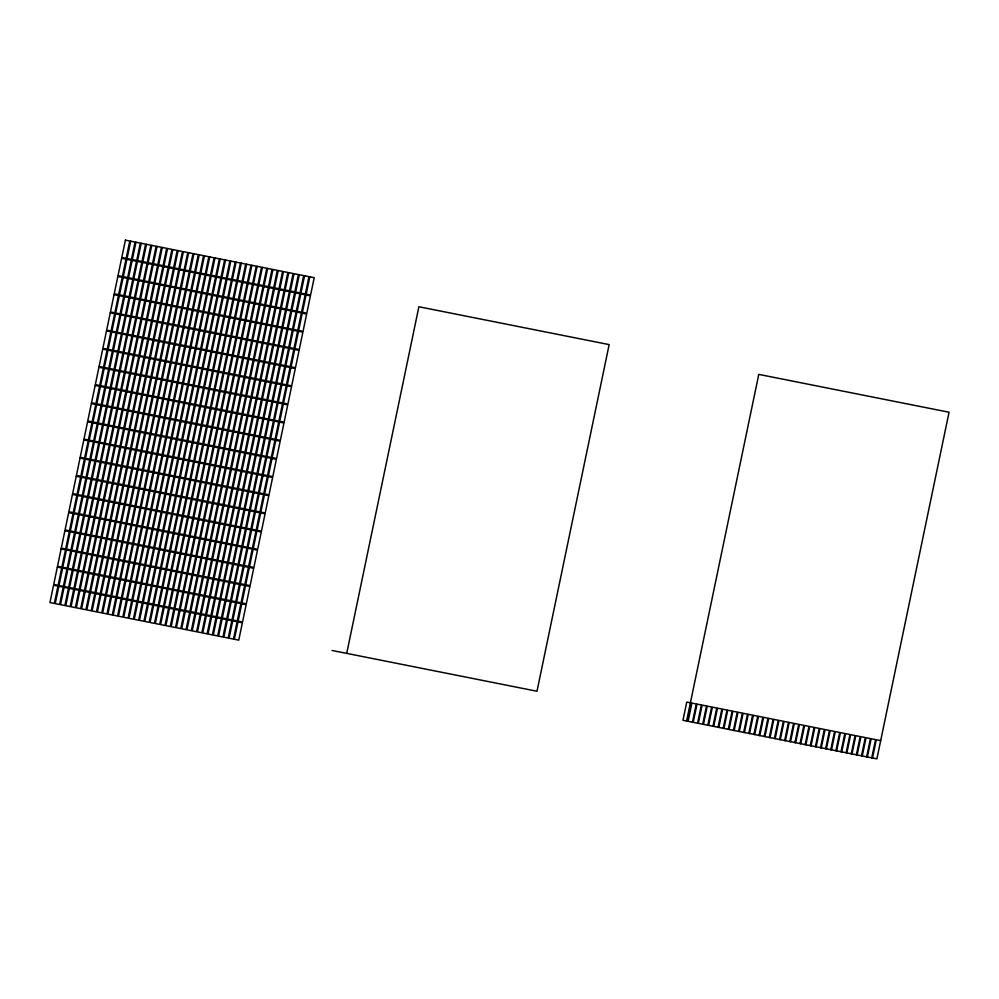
<?xml version="1.0" encoding="UTF-8"?>
<svg xmlns="http://www.w3.org/2000/svg" width="999" height="999" viewBox="0 0 999 999"><rect width="100%" height="100%" fill="white"/><g stroke="black" fill="none" stroke-linecap="round" stroke-linejoin="round"><path stroke-width="1.5" d="M346.715 653.383L418.881 306.755L609.153 344.605L536.987 691.246L332.08 650.474M686.613 721.016L758.778 374.388L949.05 412.237L876.885 758.865L682.954 720.279L686.75 702.047L691.146 702.921L687.349 721.153M688.074 721.303L691.87 703.071L696.266 703.945L692.469 722.177M693.206 722.327L697.002 704.095L701.385 704.969L697.589 723.201M698.326 723.338L702.122 705.107L706.505 705.981L702.709 724.213M703.446 724.362L707.242 706.131L711.638 707.005L707.841 725.237M708.566 725.374L712.362 707.142L716.758 708.016L712.961 726.248M713.698 726.398L717.482 708.166L721.877 709.04L718.081 727.272M718.818 727.422L722.614 709.19L726.997 710.064L723.201 728.296M723.938 728.433L727.734 710.202L732.13 711.076L728.333 729.307M729.058 729.457L732.854 711.226L737.25 712.1L733.453 730.331M734.178 730.481L737.974 712.25L742.369 713.111L738.573 731.355M739.31 731.493L743.106 713.261L747.489 714.135L743.693 732.367M744.43 732.517L748.226 714.285L752.609 715.159L748.813 733.391M749.55 733.528L753.346 715.296L757.741 716.171L753.945 734.402M754.67 734.552L758.466 716.32L762.861 717.195L759.065 735.426M759.802 735.576L763.598 717.344L767.981 718.219L764.185 736.45M764.922 736.588L768.718 718.356L773.101 719.23L769.305 737.462M770.042 737.612L773.838 719.38L778.233 720.254L774.437 738.486M775.162 738.636L778.958 720.391L783.353 721.266L779.557 739.51M780.281 739.647L784.078 721.415L788.473 722.289L784.677 740.521M785.414 740.671L789.21 722.439L793.593 723.313L789.797 741.545M790.534 741.683L794.33 723.451L798.713 724.325L794.929 742.557M795.654 742.707L799.45 724.475L803.845 725.349L800.049 743.581M800.773 743.731L804.57 725.499L808.965 726.373L805.169 744.605M805.906 744.742L809.702 726.51L814.085 727.384L810.289 745.616M811.026 745.766L814.822 727.534L819.205 728.408L815.409 746.64M816.146 746.79L819.942 728.546L824.337 729.42L820.541 747.664M821.265 747.801L825.062 729.57L829.457 730.444L825.661 748.676M826.385 748.825L830.181 730.594L834.577 731.468L830.781 749.7M831.518 749.837L835.314 731.605L839.697 732.479L835.901 750.711M836.638 750.861L840.434 732.629L844.829 733.503L841.033 751.735M841.757 751.885L845.554 733.653L849.949 734.527L846.153 752.759M846.877 752.896L850.673 734.665L855.069 735.539L851.273 753.77M852.01 753.92L855.806 735.689L860.189 736.563L856.393 754.794M857.13 754.944L860.926 736.7L865.309 737.574L861.513 755.806M862.249 755.956L866.046 737.724L870.441 738.598L866.645 756.83M867.369 756.98L871.165 738.748L875.561 739.622L871.765 757.854M872.489 757.991L876.285 739.76L880.681 740.634M53.559 585.239L49.95 602.572L54.346 603.446L57.954 586.113L53.559 585.239M57.343 567.07L53.734 584.403L58.117 585.277L61.726 567.944L57.343 567.07M61.126 548.913L57.517 566.246L61.901 567.12L65.509 549.787L61.126 548.913M64.898 530.744L61.289 548.076L65.684 548.951L69.293 531.618L64.898 530.744M68.681 512.587L65.072 529.907L69.468 530.781L73.077 513.461L68.681 512.587M72.465 494.418L68.856 511.75L73.252 512.624L76.861 495.292L72.465 494.418M76.249 476.261L72.64 493.581L77.035 494.455L80.632 477.122L76.249 476.261M80.032 458.091L76.424 475.424L80.807 476.298L84.415 458.966L80.032 458.091M83.804 439.922L80.207 457.255L84.59 458.129L88.199 440.796L83.804 439.922M87.587 421.765L83.978 439.098L88.374 439.972L91.983 422.639L87.587 421.765M91.371 403.596L87.762 420.929L92.158 421.803L95.767 404.47L91.371 403.596M95.155 385.439L91.546 402.772L95.941 403.646L99.55 386.313L95.155 385.439M98.938 367.27L95.33 384.603L99.713 385.477L103.322 368.144L98.938 367.27M102.722 349.113L99.113 366.446L103.496 367.32L107.105 349.987L102.722 349.113M106.493 330.944L102.885 348.276L107.28 349.151L110.889 331.818L106.493 330.944M110.277 312.787L106.668 330.12L111.064 330.994L114.673 313.661L110.277 312.787M114.061 294.618L110.452 311.95L114.848 312.824L118.456 295.492L114.061 294.618M117.845 276.461L114.236 293.793L118.619 294.668L122.228 277.335L117.845 276.461M121.628 258.291L118.019 275.624L122.402 276.498L126.011 259.166L121.628 258.291M125.399 240.135L121.791 257.467L126.186 258.341L129.795 241.009L125.399 240.135M58.829 586.288L55.22 603.621L59.615 604.495L63.224 587.162L58.829 586.288M62.612 568.119L59.003 585.451L63.387 586.326L66.995 568.993L62.612 568.119M66.396 549.962L62.787 567.295L67.17 568.156L70.779 550.836L66.396 549.962M70.167 531.793L66.558 549.125L70.954 549.999L74.563 532.667L70.167 531.793M73.951 513.636L70.342 530.956L74.738 531.83L78.347 514.51L73.951 513.636M77.735 495.467L74.126 512.799L78.521 513.673L82.13 496.341L77.735 495.467M81.518 477.297L77.91 494.63L82.293 495.504L85.902 478.171L81.518 477.297M85.302 459.14L81.693 476.473L86.076 477.347L89.685 460.015L85.302 459.14M89.073 440.971L85.464 458.304L89.86 459.178L93.469 441.845L89.073 440.971M92.857 422.814L89.248 440.147L93.644 441.021L97.253 423.688L92.857 422.814M96.641 404.645L93.032 421.978L97.427 422.852L101.036 405.519L96.641 404.645M100.424 386.488L96.816 403.821L101.211 404.695L104.808 387.362L100.424 386.488M104.208 368.319L100.599 385.651L104.982 386.526L108.591 369.193L104.208 368.319M107.979 350.162L104.383 367.495L108.766 368.369L112.375 351.036L107.979 350.162M111.763 331.993L108.154 349.325L112.55 350.199L116.159 332.867L111.763 331.993M115.547 313.836L111.938 331.168L116.334 332.043L119.942 314.71L115.547 313.836M119.331 295.667L115.722 312.999L120.117 313.873L123.726 296.541L119.331 295.667M123.114 277.51L119.505 294.842L123.888 295.716L127.497 278.384L123.114 277.51M126.898 259.34L123.289 276.673L127.672 277.547L131.281 260.215L126.898 259.34M130.669 241.184L127.06 258.516L131.456 259.378L135.065 242.058L130.669 241.184M64.098 587.337L60.489 604.67L64.885 605.531L68.481 588.211L64.098 587.337M67.882 569.168L64.273 586.5L68.656 587.375L72.265 570.042L67.882 569.168M71.653 551.011L68.057 568.331L72.44 569.205L76.049 551.885L71.653 551.011M75.437 532.842L71.828 550.174L76.224 551.048L79.833 533.716L75.437 532.842M79.221 514.672L75.612 532.005L80.007 532.879L83.616 515.546L79.221 514.672M83.004 496.515L79.396 513.848L83.791 514.722L87.4 497.39L83.004 496.515M86.788 478.346L83.179 495.679L87.562 496.553L91.171 479.22L86.788 478.346M90.572 460.189L86.963 477.522L91.346 478.396L94.955 461.063L90.572 460.189M94.343 442.02L90.734 459.353L95.13 460.227L98.739 442.894L94.343 442.02M98.127 423.863L94.518 441.196L98.913 442.07L102.522 424.737L98.127 423.863M101.91 405.694L98.302 423.027L102.697 423.901L106.306 406.568L101.91 405.694M105.694 387.537L102.085 404.87L106.468 405.744L110.077 388.411L105.694 387.537M109.478 369.368L105.869 386.7L110.252 387.575L113.861 370.242L109.478 369.368M113.249 351.211L109.64 368.544L114.036 369.418L117.645 352.085L113.249 351.211M117.033 333.042L113.424 350.374L117.82 351.248L121.428 333.916L117.033 333.042M120.817 314.885L117.208 332.217L121.603 333.092L125.212 315.759L120.817 314.885M124.6 296.715L120.991 314.048L125.387 314.922L128.983 297.59L124.6 296.715M128.384 278.559L124.775 295.891L129.158 296.753L132.767 279.433L128.384 278.559M132.155 260.389L128.559 277.722L132.942 278.596L136.551 261.263L132.155 260.389M135.939 242.233L132.33 259.553L136.726 260.427L140.335 243.107L135.939 242.233M69.368 588.386L65.759 605.706L70.142 606.58L73.751 589.26L69.368 588.386M73.152 570.217L69.543 587.549L73.926 588.423L77.535 571.091L73.152 570.217M76.923 552.06L73.314 569.38L77.71 570.254L81.319 552.922L76.923 552.06M80.707 533.891L77.098 551.223L81.493 552.097L85.102 534.765L80.707 533.891M84.49 515.721L80.882 533.054L85.277 533.928L88.886 516.595L84.49 515.721M88.274 497.564L84.665 514.897L89.061 515.771L92.657 498.439L88.274 497.564M92.058 479.395L88.449 496.728L92.832 497.602L96.441 480.269L92.058 479.395M95.829 461.238L92.233 478.571L96.616 479.445L100.225 462.112L95.829 461.238M99.613 443.069L96.004 460.402L100.4 461.276L104.008 443.943L99.613 443.069M103.397 424.912L99.788 442.245L104.183 443.119L107.792 425.786L103.397 424.912M107.18 406.743L103.571 424.076L107.967 424.95L111.576 407.617L107.18 406.743M110.964 388.586L107.355 405.919L111.738 406.793L115.347 389.46L110.964 388.586M114.748 370.417L111.139 387.749L115.522 388.623L119.131 371.291L114.748 370.417M118.519 352.26L114.91 369.593L119.306 370.467L122.914 353.134L118.519 352.26M122.303 334.091L118.694 351.423L123.089 352.297L126.698 334.965L122.303 334.091M126.086 315.934L122.477 333.266L126.873 334.141L130.482 316.808L126.086 315.934M129.87 297.764L126.261 315.097L130.644 315.971L134.253 298.639L129.87 297.764M133.654 279.608L130.045 296.928L134.428 297.802L138.037 280.482L133.654 279.608M137.425 261.438L133.816 278.771L138.212 279.645L141.821 262.312L137.425 261.438M141.209 243.281L137.6 260.602L141.995 261.476L145.604 244.143L141.209 243.281M74.638 589.435L71.029 606.755L75.412 607.629L79.021 590.297L74.638 589.435M78.421 571.266L74.813 588.598L79.196 589.472L82.805 572.14L78.421 571.266M82.193 553.096L78.584 570.429L82.979 571.303L86.588 553.97L82.193 553.096M85.976 534.94L82.368 552.272L86.763 553.146L90.372 535.814L85.976 534.94M89.76 516.77L86.151 534.103L90.547 534.977L94.156 517.644L89.76 516.77M93.544 498.613L89.935 515.946L94.318 516.82L97.927 499.488L93.544 498.613M97.328 480.444L93.719 497.777L98.102 498.651L101.711 481.318L97.328 480.444M101.099 462.287L97.49 479.62L101.886 480.494L105.494 463.161L101.099 462.287M104.883 444.118L101.274 461.451L105.669 462.325L109.278 444.992L104.883 444.118M108.666 425.961L105.057 443.294L109.453 444.168L113.062 426.835L108.666 425.961M112.45 407.792L108.841 425.124L113.237 425.999L116.833 408.666L112.45 407.792M116.234 389.635L112.625 406.968L117.008 407.842L120.617 390.509L116.234 389.635M120.005 371.466L116.408 388.798L120.792 389.672L124.4 372.34L120.005 371.466M123.789 353.309L120.18 370.641L124.575 371.516L128.184 354.183L123.789 353.309M127.572 335.14L123.963 352.472L128.359 353.346L131.968 336.014L127.572 335.14M131.356 316.983L127.747 334.303L132.143 335.177L135.752 317.857L131.356 316.983M135.14 298.813L131.531 316.146L135.914 317.02L139.523 299.688L135.14 298.813M138.923 280.657L135.315 297.977L139.698 298.851L143.307 281.518L138.923 280.657M142.695 262.487L139.086 279.82L143.481 280.694L147.09 263.361L142.695 262.487M146.478 244.318L142.869 261.651L147.265 262.525L150.874 245.192L146.478 244.318M79.908 590.471L76.299 607.804L80.682 608.678L84.291 591.346L79.908 590.471M83.679 572.315L80.082 589.647L84.465 590.521L88.074 573.189L83.679 572.315M87.462 554.145L83.854 571.478L88.249 572.352L91.858 555.019L87.462 554.145M91.246 535.988L87.637 553.321L92.033 554.195L95.642 536.863L91.246 535.988M95.03 517.819L91.421 535.152L95.817 536.026L99.425 518.693L95.03 517.819M98.814 499.662L95.205 516.995L99.588 517.869L103.197 500.536L98.814 499.662M102.597 481.493L98.988 498.826L103.372 499.7L106.98 482.367L102.597 481.493M106.369 463.336L102.76 480.669L107.155 481.543L110.764 464.21L106.369 463.336M110.152 445.167L106.543 462.5L110.939 463.374L114.548 446.041L110.152 445.167M113.936 427.01L110.327 444.343L114.723 445.217L118.332 427.884L113.936 427.01M117.72 408.841L114.111 426.173L118.494 427.048L122.103 409.715L117.72 408.841M121.503 390.684L117.894 408.017L122.278 408.891L125.886 391.558L121.503 390.684M125.275 372.515L121.666 389.847L126.061 390.721L129.67 373.389L125.275 372.515M129.058 354.358L125.449 371.69L129.845 372.552L133.454 355.232L129.058 354.358M132.842 336.188L129.233 353.521L133.629 354.395L137.238 337.063L132.842 336.188M136.626 318.032L133.017 335.352L137.412 336.226L141.009 318.906L136.626 318.032M140.409 299.862L136.801 317.195L141.184 318.069L144.793 300.736L140.409 299.862M144.193 281.693L140.584 299.026L144.967 299.9L148.576 282.567L144.193 281.693M147.964 263.536L144.356 280.869L148.751 281.743L152.36 264.41L147.964 263.536M151.748 245.367L148.139 262.7L152.535 263.574L156.144 246.241L151.748 245.367M85.177 591.52L81.568 608.853L85.951 609.727L89.56 592.395L85.177 591.52M88.948 573.364L85.34 590.696L89.735 591.57L93.344 574.238L88.948 573.364M92.732 555.194L89.123 572.527L93.519 573.401L97.128 556.068L92.732 555.194M96.516 537.037L92.907 554.37L97.303 555.244L100.911 537.912L96.516 537.037M100.3 518.868L96.691 536.201L101.086 537.075L104.683 519.742L100.3 518.868M104.083 500.711L100.474 518.044L104.858 518.918L108.466 501.585L104.083 500.711M107.855 482.542L104.258 499.875L108.641 500.749L112.25 483.416L107.855 482.542M111.638 464.385L108.029 481.718L112.425 482.592L116.034 465.259L111.638 464.385M115.422 446.216L111.813 463.548L116.209 464.423L119.818 447.09L115.422 446.216M119.206 428.059L115.597 445.392L119.992 446.266L123.601 428.933L119.206 428.059M122.989 409.89L119.38 427.222L123.764 428.096L127.373 410.764L122.989 409.89M126.773 391.733L123.164 409.066L127.547 409.927L131.156 392.607L126.773 391.733M130.544 373.564L126.935 390.896L131.331 391.77L134.94 374.438L130.544 373.564M134.328 355.407L130.719 372.727L135.115 373.601L138.724 356.281L134.328 355.407M138.112 337.237L134.503 354.57L138.898 355.444L142.507 338.112L138.112 337.237M141.895 319.068L138.287 336.401L142.67 337.275L146.279 319.942L141.895 319.068M145.679 300.911L142.07 318.244L146.453 319.118L150.062 301.785L145.679 300.911M149.45 282.742L145.854 300.075L150.237 300.949L153.846 283.616L149.45 282.742M153.234 264.585L149.625 281.918L154.021 282.792L157.63 265.459L153.234 264.585M157.018 246.416L153.409 263.748L157.805 264.623L161.413 247.29L157.018 246.416M90.447 592.569L86.838 609.902L91.221 610.776L94.83 593.443L90.447 592.569M94.218 574.413L90.609 591.745L95.005 592.619L98.614 575.287L94.218 574.413M98.002 556.243L94.393 573.576L98.789 574.45L102.398 557.117L98.002 556.243M101.786 538.086L98.177 555.419L102.572 556.293L106.181 538.961L101.786 538.086M105.569 519.917L101.96 537.25L106.344 538.124L109.952 520.791L105.569 519.917M109.353 501.76L105.744 519.093L110.127 519.967L113.736 502.634L109.353 501.76M113.124 483.591L109.515 500.924L113.911 501.798L117.52 484.465L113.124 483.591M116.908 465.434L113.299 482.767L117.695 483.641L121.304 466.308L116.908 465.434M120.692 447.265L117.083 464.597L121.478 465.472L125.087 448.139L120.692 447.265M124.475 429.108L120.867 446.441L125.262 447.302L128.871 429.982L124.475 429.108M128.259 410.939L124.65 428.271L129.033 429.145L132.642 411.813L128.259 410.939M132.043 392.782L128.434 410.102L132.817 410.976L136.426 393.656L132.043 392.782M135.814 374.613L132.205 391.945L136.601 392.819L140.21 375.487L135.814 374.613M139.598 356.456L135.989 373.776L140.384 374.65L143.993 357.317L139.598 356.456M143.381 338.286L139.773 355.619L144.168 356.493L147.777 339.161L143.381 338.286M147.165 320.117L143.556 337.45L147.939 338.324L151.548 320.991L147.165 320.117M150.949 301.96L147.34 319.293L151.723 320.167L155.332 302.834L150.949 301.96M154.72 283.791L151.111 301.124L155.507 301.998L159.116 284.665L154.72 283.791M158.504 265.634L154.895 282.967L159.291 283.841L162.899 266.508L158.504 265.634M162.288 247.465L158.679 264.797L163.074 265.672L166.683 248.339L162.288 247.465M95.717 593.618L92.108 610.951L96.491 611.825L100.1 594.492L95.717 593.618M99.488 575.461L95.879 592.794L100.275 593.668L103.884 576.336L99.488 575.461M103.272 557.292L99.663 574.625L104.058 575.499L107.667 558.166L103.272 557.292M107.055 539.135L103.446 556.468L107.842 557.342L111.451 540.009L107.055 539.135M110.839 520.966L107.23 538.299L111.613 539.173L115.222 521.84L110.839 520.966M114.623 502.809L111.014 520.142L115.397 521.016L119.006 503.683L114.623 502.809M118.394 484.64L114.785 501.973L119.181 502.847L122.79 485.514L118.394 484.64M122.178 466.483L118.569 483.816L122.964 484.677L126.573 467.357L122.178 466.483M125.961 448.314L122.353 465.646L126.748 466.521L130.357 449.188L125.961 448.314M129.745 430.157L126.136 447.477L130.532 448.351L134.128 431.031L129.745 430.157M133.529 411.988L129.92 429.32L134.303 430.194L137.912 412.862L133.529 411.988M137.3 393.831L133.704 411.151L138.087 412.025L141.696 394.692L137.3 393.831M141.084 375.661L137.475 392.994L141.87 393.868L145.479 376.536L141.084 375.661M144.867 357.492L141.259 374.825L145.654 375.699L149.263 358.366L144.867 357.492M148.651 339.335L145.042 356.668L149.438 357.542L153.047 340.209L148.651 339.335M152.435 321.166L148.826 338.499L153.209 339.373L156.818 322.04L152.435 321.166M156.219 303.009L152.61 320.342L156.993 321.216L160.602 303.883L156.219 303.009M159.99 284.84L156.381 302.173L160.777 303.047L164.385 285.714L159.99 284.84M163.774 266.683L160.165 284.016L164.56 284.89L168.169 267.557L163.774 266.683M167.557 248.514L163.948 265.846L168.344 266.721L171.953 249.388L167.557 248.514M100.974 594.667L97.378 612L101.761 612.874L105.37 595.541L100.974 594.667M104.758 576.51L101.149 593.843L105.544 594.717L109.153 577.385L104.758 576.51M108.541 558.341L104.932 575.674L109.328 576.548L112.937 559.215L108.541 558.341M112.325 540.184L108.716 557.517L113.112 558.391L116.721 541.058L112.325 540.184M116.109 522.015L112.5 539.348L116.883 540.222L120.492 522.889L116.109 522.015M119.892 503.858L116.284 521.191L120.667 522.065L124.276 504.732L119.892 503.858M123.664 485.689L120.055 503.021L124.45 503.896L128.059 486.563L123.664 485.689M127.447 467.532L123.839 484.852L128.234 485.726L131.843 468.406L127.447 467.532M131.231 449.363L127.622 466.695L132.018 467.569L135.627 450.237L131.231 449.363M135.015 431.206L131.406 448.526L135.789 449.4L139.398 432.067L135.015 431.206M138.799 413.037L135.19 430.369L139.573 431.243L143.182 413.911L138.799 413.037M142.57 394.867L138.961 412.2L143.357 413.074L146.965 395.741L142.57 394.867M146.353 376.71L142.745 394.043L147.14 394.917L150.749 377.585L146.353 376.71M150.137 358.541L146.528 375.874L150.924 376.748L154.533 359.415L150.137 358.541M153.921 340.384L150.312 357.717L154.708 358.591L158.304 341.258L153.921 340.384M157.705 322.215L154.096 339.548L158.479 340.422L162.088 323.089L157.705 322.215M161.476 304.058L157.879 321.391L162.263 322.265L165.871 304.932L161.476 304.058M165.26 285.889L161.651 303.221L166.046 304.096L169.655 286.763L165.26 285.889M169.043 267.732L165.434 285.065L169.83 285.939L173.439 268.606L169.043 267.732M172.827 249.563L169.218 266.895L173.614 267.769L177.223 250.437L172.827 249.563M106.244 595.716L102.635 613.049L107.03 613.923L110.639 596.59L106.244 595.716M110.027 577.559L106.418 594.892L110.814 595.766L114.423 578.433L110.027 577.559M113.811 559.39L110.202 576.723L114.598 577.597L118.207 560.264L113.811 559.39M117.595 541.233L113.986 558.566L118.382 559.44L121.978 542.107L117.595 541.233M121.379 523.064L117.77 540.397L122.153 541.271L125.762 523.938L121.379 523.064M125.15 504.907L121.553 522.24L125.936 523.101L129.545 505.781L125.15 504.907M128.933 486.738L125.325 504.07L129.72 504.945L133.329 487.612L128.933 486.738M132.717 468.581L129.108 485.901L133.504 486.775L137.113 469.443L132.717 468.581M136.501 450.412L132.892 467.744L137.288 468.618L140.896 451.286L136.501 450.412M140.285 432.242L136.676 449.575L141.059 450.449L144.668 433.116L140.285 432.242M144.068 414.086L140.459 431.418L144.843 432.292L148.451 414.96L144.068 414.086M147.84 395.916L144.231 413.249L148.626 414.123L152.235 396.79L147.84 395.916M151.623 377.759L148.014 395.092L152.41 395.966L156.019 378.633L151.623 377.759M155.407 359.59L151.798 376.923L156.194 377.797L159.803 360.464L155.407 359.59M159.191 341.433L155.582 358.766L159.965 359.64L163.574 342.307L159.191 341.433M162.974 323.264L159.365 340.597L163.749 341.471L167.357 324.138L162.974 323.264M166.746 305.107L163.137 322.44L167.532 323.314L171.141 305.981L166.746 305.107M170.529 286.938L166.92 304.27L171.316 305.145L174.925 287.812L170.529 286.938M174.313 268.781L170.704 286.114L175.1 286.988L178.709 269.655L174.313 268.781M178.097 250.612L174.488 267.944L178.883 268.818L182.48 251.486L178.097 250.612M111.513 596.765L107.904 614.098L112.3 614.972L115.909 597.639L111.513 596.765M115.297 578.608L111.688 595.941L116.084 596.815L119.693 579.482L115.297 578.608M119.081 560.439L115.472 577.772L119.868 578.646L123.476 561.313L119.081 560.439M122.865 542.282L119.256 559.615L123.639 560.476L127.248 543.156L122.865 542.282M126.648 524.113L123.039 541.446L127.422 542.32L131.031 524.987L126.648 524.113M130.419 505.956L126.811 523.276L131.206 524.15L134.815 506.83L130.419 505.956M134.203 487.787L130.594 505.119L134.99 505.993L138.599 488.661L134.203 487.787M137.987 469.617L134.378 486.95L138.774 487.824L142.382 470.492L137.987 469.617M141.771 451.461L138.162 468.793L142.557 469.667L146.154 452.335L141.771 451.461M145.554 433.291L141.945 450.624L146.329 451.498L149.937 434.165L145.554 433.291M149.326 415.134L145.729 432.467L150.112 433.341L153.721 416.009L149.326 415.134M153.109 396.965L149.5 414.298L153.896 415.172L157.505 397.839L153.109 396.965M156.893 378.808L153.284 396.141L157.68 397.015L161.289 379.682L156.893 378.808M160.677 360.639L157.068 377.972L161.463 378.846L165.072 361.513L160.677 360.639M164.46 342.482L160.851 359.815L165.235 360.689L168.843 343.356L164.46 342.482M168.244 324.313L164.635 341.646L169.018 342.52L172.627 325.187L168.244 324.313M172.015 306.156L168.406 323.489L172.802 324.363L176.411 307.03L172.015 306.156M175.799 287.987L172.19 305.319L176.586 306.193L180.195 288.861L175.799 287.987M179.583 269.83L175.974 287.163L180.369 288.037L183.978 270.704L179.583 269.83M183.366 251.661L179.758 268.993L184.141 269.867L187.75 252.535L183.366 251.661M116.783 597.814L113.174 615.147L117.57 616.021L121.179 598.688L116.783 597.814M120.567 579.657L116.958 596.99L121.354 597.852L124.962 580.531L120.567 579.657M124.351 561.488L120.742 578.821L125.137 579.695L128.746 562.362L124.351 561.488M128.134 543.331L124.525 560.651L128.908 561.525L132.517 544.205L128.134 543.331M131.918 525.162L128.309 542.494L132.692 543.369L136.301 526.036L131.918 525.162M135.689 506.993L132.08 524.325L136.476 525.199L140.085 507.867L135.689 506.993M139.473 488.836L135.864 506.168L140.26 507.042L143.868 489.71L139.473 488.836M143.257 470.666L139.648 487.999L144.043 488.873L147.652 471.54L143.257 470.666M147.04 452.51L143.431 469.842L147.815 470.716L151.423 453.384L147.04 452.51M150.824 434.34L147.215 451.673L151.598 452.547L155.207 435.214L150.824 434.34M154.595 416.183L150.986 433.516L155.382 434.39L158.991 417.058L154.595 416.183M158.379 398.014L154.77 415.347L159.166 416.221L162.775 398.888L158.379 398.014M162.163 379.857L158.554 397.19L162.949 398.064L166.558 380.731L162.163 379.857M165.946 361.688L162.338 379.021L166.733 379.895L170.33 362.562L165.946 361.688M169.73 343.531L166.121 360.864L170.504 361.738L174.113 344.405L169.73 343.531M173.501 325.362L169.905 342.694L174.288 343.569L177.897 326.236L173.501 325.362M177.285 307.205L173.676 324.538L178.072 325.412L181.681 308.079L177.285 307.205M181.069 289.036L177.46 306.368L181.855 307.242L185.464 289.91L181.069 289.036M184.852 270.879L181.244 288.212L185.639 289.073L189.248 271.753L184.852 270.879M188.636 252.71L185.027 270.042L189.41 270.916L193.019 253.584L188.636 252.71M122.053 598.863L118.444 616.196L122.84 617.07L126.448 599.737L122.053 598.863M125.837 580.706L122.228 598.026L126.623 598.901L130.232 581.58L125.837 580.706M129.62 562.537L126.011 579.87L130.407 580.744L134.003 563.411L129.62 562.537M133.404 544.38L129.795 561.7L134.178 562.574L137.787 545.242L133.404 544.38M137.175 526.211L133.579 543.543L137.962 544.418L141.571 527.085L137.175 526.211M140.959 508.041L137.35 525.374L141.746 526.248L145.355 508.916L140.959 508.041M144.743 489.885L141.134 507.217L145.529 508.091L149.138 490.759L144.743 489.885M148.526 471.715L144.917 489.048L149.313 489.922L152.922 472.589L148.526 471.715M152.31 453.558L148.701 470.891L153.084 471.765L156.693 454.433L152.31 453.558M156.094 435.389L152.485 452.722L156.868 453.596L160.477 436.263L156.094 435.389M159.865 417.232L156.256 434.565L160.652 435.439L164.261 418.106L159.865 417.232M163.649 399.063L160.04 416.396L164.435 417.27L168.044 399.937L163.649 399.063M167.432 380.906L163.824 398.239L168.219 399.113L171.828 381.78L167.432 380.906M171.216 362.737L167.607 380.07L171.99 380.944L175.599 363.611L171.216 362.737M175 344.58L171.391 361.913L175.774 362.787L179.383 345.454L175 344.58M178.771 326.411L175.162 343.743L179.558 344.618L183.167 327.285L178.771 326.411M182.555 308.254L178.946 325.587L183.341 326.461L186.95 309.128L182.555 308.254M186.338 290.085L182.73 307.417L187.125 308.291L190.734 290.959L186.338 290.085M190.122 271.928L186.513 289.248L190.909 290.122L194.505 272.802L190.122 271.928M193.906 253.758L190.297 271.091L194.68 271.965L198.289 254.633L193.906 253.758M127.323 599.912L123.714 617.245L128.109 618.119L131.718 600.786L127.323 599.912M131.106 581.755L127.497 599.075L131.893 599.949L135.502 582.617L131.106 581.755M134.89 563.586L131.281 580.918L135.664 581.793L139.273 564.46L134.89 563.586M138.674 545.417L135.065 562.749L139.448 563.623L143.057 546.291L138.674 545.417M142.445 527.26L138.836 544.592L143.232 545.466L146.841 528.134L142.445 527.26M146.229 509.09L142.62 526.423L147.015 527.297L150.624 509.965L146.229 509.09M150.012 490.934L146.403 508.266L150.799 509.14L154.408 491.808L150.012 490.934M153.796 472.764L150.187 490.097L154.583 490.971L158.179 473.638L153.796 472.764M157.58 454.607L153.971 471.94L158.354 472.814L161.963 455.482L157.58 454.607M161.363 436.438L157.755 453.771L162.138 454.645L165.747 437.312L161.363 436.438M165.135 418.281L161.526 435.614L165.921 436.488L169.53 419.155L165.135 418.281M168.918 400.112L165.31 417.445L169.705 418.319L173.314 400.986L168.918 400.112M172.702 381.955L169.093 399.288L173.489 400.162L177.098 382.829L172.702 381.955M176.486 363.786L172.877 381.118L177.26 381.993L180.869 364.66L176.486 363.786M180.27 345.629L176.661 362.962L181.044 363.836L184.653 346.503L180.27 345.629M184.041 327.46L180.432 344.792L184.827 345.666L188.436 328.334L184.041 327.46M187.824 309.303L184.216 326.623L188.611 327.497L192.22 310.177L187.824 309.303M191.608 291.134L187.999 308.466L192.395 309.34L196.004 292.008L191.608 291.134M195.392 272.977L191.783 290.297L196.179 291.171L199.775 273.838L195.392 272.977M199.176 254.807L195.567 272.14L199.95 273.014L203.559 255.682L199.176 254.807M132.592 600.961L128.983 618.294L133.379 619.168L136.988 601.835L132.592 600.961M136.376 582.792L132.767 600.124L137.163 600.998L140.772 583.666L136.376 582.792M140.16 564.635L136.551 581.967L140.934 582.842L144.543 565.509L140.16 564.635M143.943 546.465L140.335 563.798L144.718 564.672L148.327 547.34L143.943 546.465M147.715 528.309L144.106 545.641L148.501 546.515L152.11 529.183L147.715 528.309M151.498 510.139L147.889 527.472L152.285 528.346L155.894 511.013L151.498 510.139M155.282 491.983L151.673 509.315L156.069 510.189L159.678 492.857L155.282 491.983M159.066 473.813L155.457 491.146L159.84 492.02L163.449 474.687L159.066 473.813M162.849 455.656L159.241 472.989L163.624 473.863L167.233 456.531L162.849 455.656M166.621 437.487L163.024 454.82L167.407 455.694L171.016 438.361L166.621 437.487M170.404 419.33L166.796 436.663L171.191 437.537L174.8 420.204L170.404 419.33M174.188 401.161L170.579 418.494L174.975 419.368L178.584 402.035L174.188 401.161M177.972 383.004L174.363 400.337L178.759 401.211L182.367 383.878L177.972 383.004M181.756 364.835L178.147 382.167L182.53 383.042L186.139 365.709L181.756 364.835M185.539 346.678L181.93 364.011L186.313 364.872L189.922 347.552L185.539 346.678M189.31 328.509L185.702 345.841L190.097 346.715L193.706 329.383L189.31 328.509M193.094 310.352L189.485 327.672L193.881 328.546L197.49 311.226L193.094 310.352M196.878 292.183L193.269 309.515L197.665 310.389L201.274 293.057L196.878 292.183M200.662 274.013L197.053 291.346L201.436 292.22L205.045 274.887L200.662 274.013M204.445 255.856L200.836 273.189L205.22 274.063L208.828 256.731L204.445 255.856M137.862 602.01L134.253 619.343L138.649 620.217L142.258 602.884L137.862 602.01M141.646 583.841L138.037 601.173L142.432 602.047L146.041 584.715L141.646 583.841M145.429 565.684L141.821 583.016L146.204 583.891L149.813 566.558L145.429 565.684M149.213 547.514L145.604 564.847L149.987 565.721L153.596 548.389L149.213 547.514M152.984 529.358L149.375 546.69L153.771 547.564L157.38 530.232L152.984 529.358M156.768 511.188L153.159 528.521L157.555 529.395L161.164 512.062L156.768 511.188M160.552 493.031L156.943 510.364L161.338 511.238L164.947 493.906L160.552 493.031M164.335 474.862L160.727 492.195L165.11 493.069L168.719 475.736L164.335 474.862M168.119 456.705L164.51 474.038L168.893 474.912L172.502 457.579L168.119 456.705M171.89 438.536L168.282 455.869L172.677 456.743L176.286 439.41L171.89 438.536M175.674 420.379L172.065 437.712L176.461 438.586L180.07 421.253L175.674 420.379M179.458 402.21L175.849 419.543L180.245 420.417L183.853 403.084L179.458 402.21M183.242 384.053L179.633 401.386L184.028 402.247L187.625 384.927L183.242 384.053M187.025 365.884L183.416 383.216L187.8 384.091L191.408 366.758L187.025 365.884M190.797 347.727L187.2 365.047L191.583 365.921L195.192 348.601L190.797 347.727M194.58 329.558L190.971 346.89L195.367 347.764L198.976 330.432L194.58 329.558M198.364 311.388L194.755 328.721L199.151 329.595L202.76 312.262L198.364 311.388M202.148 293.231L198.539 310.564L202.934 311.438L206.543 294.106L202.148 293.231M205.931 275.062L202.322 292.395L206.706 293.269L210.314 275.936L205.931 275.062M209.715 256.905L206.106 274.238L210.489 275.112L214.098 257.779L209.715 256.905M143.132 603.059L139.523 620.391L143.918 621.266L147.527 603.933L143.132 603.059M146.915 584.89L143.307 602.222L147.702 603.096L151.299 585.764L146.915 584.89M150.699 566.733L147.09 584.065L151.473 584.939L155.082 567.607L150.699 566.733M154.47 548.563L150.874 565.896L155.257 566.77L158.866 549.438L154.47 548.563M158.254 530.407L154.645 547.739L159.041 548.613L162.65 531.281L158.254 530.407M162.038 512.237L158.429 529.57L162.825 530.444L166.433 513.111L162.038 512.237M165.822 494.08L162.213 511.413L166.608 512.287L170.217 494.955L165.822 494.08M169.605 475.911L165.996 493.244L170.379 494.118L173.988 476.785L169.605 475.911M173.389 457.754L169.78 475.087L174.163 475.961L177.772 458.628L173.389 457.754M177.16 439.585L173.551 456.918L177.947 457.792L181.556 440.459L177.16 439.585M180.944 421.428L177.335 438.761L181.731 439.622L185.339 422.302L180.944 421.428M184.728 403.259L181.119 420.591L185.514 421.466L189.123 404.133L184.728 403.259M188.511 385.102L184.902 402.422L189.286 403.296L192.894 385.976L188.511 385.102M192.295 366.933L188.686 384.265L193.069 385.139L196.678 367.807L192.295 366.933M196.066 348.776L192.457 366.096L196.853 366.97L200.462 349.638L196.066 348.776M199.85 330.607L196.241 347.939L200.637 348.813L204.246 331.481L199.85 330.607M203.634 312.437L200.025 329.77L204.42 330.644L208.029 313.311L203.634 312.437M207.417 294.28L203.808 311.613L208.204 312.487L211.8 295.155L207.417 294.28M211.201 276.111L207.592 293.444L211.975 294.318L215.584 276.985L211.201 276.111M214.972 257.954L211.376 275.287L215.759 276.161L219.368 258.828L214.972 257.954M148.401 604.108L144.793 621.44L149.188 622.315L152.797 604.982L148.401 604.108M152.185 585.938L148.576 603.271L152.959 604.145L156.568 586.813L152.185 585.938M155.969 567.782L152.36 585.114L156.743 585.988L160.352 568.656L155.969 567.782M159.74 549.612L156.131 566.945L160.527 567.819L164.136 550.486L159.74 549.612M163.524 531.456L159.915 548.788L164.311 549.662L167.919 532.33L163.524 531.456M167.308 513.286L163.699 530.619L168.094 531.493L171.703 514.16L167.308 513.286M171.091 495.129L167.482 512.462L171.878 513.336L175.474 496.003L171.091 495.129M174.875 476.96L171.266 494.293L175.649 495.167L179.258 477.834L174.875 476.96M178.646 458.803L175.05 476.136L179.433 477.01L183.042 459.677L178.646 458.803M182.43 440.634L178.821 457.967L183.217 458.841L186.825 441.508L182.43 440.634M186.214 422.477L182.605 439.797L187 440.671L190.609 423.351L186.214 422.477M189.997 404.308L186.388 421.64L190.784 422.515L194.393 405.182L189.997 404.308M193.781 386.151L190.172 403.471L194.555 404.345L198.164 387.013L193.781 386.151M197.565 367.982L193.956 385.314L198.339 386.188L201.948 368.856L197.565 367.982M201.336 349.812L197.727 367.145L202.123 368.019L205.732 350.686L201.336 349.812M205.12 331.656L201.511 348.988L205.906 349.862L209.515 332.53L205.12 331.656M208.903 313.486L205.294 330.819L209.69 331.693L213.299 314.36L208.903 313.486M212.687 295.329L209.078 312.662L213.461 313.536L217.07 296.204L212.687 295.329M216.471 277.16L212.862 294.493L217.245 295.367L220.854 278.034L216.471 277.16M220.242 259.003L216.633 276.336L221.029 277.21L224.638 259.877L220.242 259.003M153.671 605.157L150.062 622.489L154.458 623.364L158.067 606.031L153.671 605.157M157.455 586.987L153.846 604.32L158.229 605.194L161.838 587.862L157.455 586.987M161.239 568.831L157.63 586.163L162.013 587.037L165.622 569.705L161.239 568.831M165.01 550.661L161.401 567.994L165.797 568.868L169.405 551.535L165.01 550.661M168.794 532.504L165.185 549.837L169.58 550.711L173.189 533.379L168.794 532.504M172.577 514.335L168.968 531.668L173.364 532.542L176.973 515.209L172.577 514.335M176.361 496.178L172.752 513.511L177.135 514.385L180.744 497.052L176.361 496.178M180.145 478.009L176.536 495.342L180.919 496.216L184.528 478.883L180.145 478.009M183.916 459.852L180.307 477.172L184.703 478.046L188.312 460.726L183.916 459.852M187.7 441.683L184.091 459.016L188.486 459.89L192.095 442.557L187.7 441.683M191.483 423.526L187.874 440.846L192.27 441.72L195.879 424.388L191.483 423.526M195.267 405.357L191.658 422.689L196.054 423.564L199.65 406.231L195.267 405.357M199.051 387.187L195.442 404.52L199.825 405.394L203.434 388.062L199.051 387.187M202.822 369.031L199.226 386.363L203.609 387.237L207.218 369.905L202.822 369.031M206.606 350.861L202.997 368.194L207.392 369.068L211.001 351.735L206.606 350.861M210.389 332.704L206.781 350.037L211.176 350.911L214.785 333.579L210.389 332.704M214.173 314.535L210.564 331.868L214.96 332.742L218.569 315.409L214.173 314.535M217.957 296.378L214.348 313.711L218.731 314.585L222.34 297.252L217.957 296.378M221.741 278.209L218.132 295.542L222.515 296.416L226.124 279.083L221.741 278.209M225.512 260.052L221.903 277.385L226.298 278.259L229.907 260.926L225.512 260.052M158.941 606.206L155.332 623.538L159.728 624.412L163.324 607.08L158.941 606.206M162.725 588.036L159.116 605.369L163.499 606.243L167.108 588.911L162.725 588.036M166.496 569.88L162.899 587.212L167.283 588.086L170.891 570.754L166.496 569.88M170.28 551.71L166.671 569.043L171.066 569.917L174.675 552.584L170.28 551.71M174.063 533.553L170.454 550.886L174.85 551.76L178.459 534.428L174.063 533.553M177.847 515.384L174.238 532.717L178.634 533.591L182.243 516.258L177.847 515.384M181.631 497.227L178.022 514.56L182.405 515.422L186.014 498.101L181.631 497.227M185.414 479.058L181.806 496.391L186.189 497.265L189.798 479.932L185.414 479.058M189.186 460.901L185.577 478.221L189.972 479.095L193.581 461.775L189.186 460.901M192.969 442.732L189.36 460.064L193.756 460.939L197.365 443.606L192.969 442.732M196.753 424.563L193.144 441.895L197.54 442.769L201.149 425.437L196.753 424.563M200.537 406.406L196.928 423.738L201.311 424.612L204.92 407.28L200.537 406.406M204.32 388.236L200.712 405.569L205.095 406.443L208.704 389.111L204.32 388.236M208.092 370.08L204.483 387.412L208.878 388.286L212.487 370.954L208.092 370.08M211.875 351.91L208.267 369.243L212.662 370.117L216.271 352.784L211.875 351.91M215.659 333.753L212.05 351.086L216.446 351.96L220.055 334.628L215.659 333.753M219.443 315.584L215.834 332.917L220.23 333.791L223.826 316.458L219.443 315.584M223.227 297.427L219.618 314.76L224.001 315.634L227.61 298.301L223.227 297.427M226.998 279.258L223.401 296.591L227.784 297.465L231.393 280.132L226.998 279.258M230.781 261.101L227.173 278.434L231.568 279.308L235.177 261.975L230.781 261.101M164.211 607.255L160.602 624.587L164.985 625.461L168.594 608.129L164.211 607.255M167.994 589.085L164.385 606.418L168.769 607.292L172.377 589.959L167.994 589.085M171.766 570.928L168.157 588.261L172.552 589.135L176.161 571.803L171.766 570.928M175.549 552.759L171.94 570.092L176.336 570.966L179.945 553.633L175.549 552.759M179.333 534.602L175.724 551.935L180.12 552.797L183.729 535.476L179.333 534.602M183.117 516.433L179.508 533.766L183.903 534.64L187.5 517.307L183.117 516.433M186.9 498.276L183.292 515.596L187.675 516.471L191.284 499.15L186.9 498.276M190.672 480.107L187.075 497.44L191.458 498.314L195.067 480.981L190.672 480.107M194.455 461.938L190.846 479.27L195.242 480.144L198.851 462.812L194.455 461.938M198.239 443.781L194.63 461.113L199.026 461.988L202.635 444.655L198.239 443.781M202.023 425.611L198.414 442.944L202.809 443.818L206.418 426.486L202.023 425.611M205.806 407.455L202.198 424.787L206.581 425.661L210.19 408.329L205.806 407.455M209.59 389.285L205.981 406.618L210.364 407.492L213.973 390.159L209.59 389.285M213.361 371.128L209.753 388.461L214.148 389.335L217.757 372.003L213.361 371.128M217.145 352.959L213.536 370.292L217.932 371.166L221.541 353.833L217.145 352.959M220.929 334.802L217.32 352.135L221.716 353.009L225.324 335.676L220.929 334.802M224.713 316.633L221.104 333.966L225.487 334.84L229.096 317.507L224.713 316.633M228.496 298.476L224.887 315.809L229.27 316.683L232.879 299.35L228.496 298.476M232.268 280.307L228.659 297.64L233.054 298.514L236.663 281.181L232.268 280.307M236.051 262.15L232.442 279.483L236.838 280.357L240.447 263.024L236.051 262.15M169.48 608.304L165.871 625.636L170.255 626.51L173.863 609.178L169.48 608.304M173.264 590.134L169.655 607.467L174.038 608.341L177.647 591.008L173.264 590.134M177.035 571.977L173.426 589.31L177.822 590.172L181.431 572.852L177.035 571.977M180.819 553.808L177.21 571.141L181.606 572.015L185.215 554.682L180.819 553.808M184.603 535.651L180.994 552.971L185.389 553.846L188.998 536.525L184.603 535.651M188.386 517.482L184.778 534.815L189.161 535.689L192.77 518.356L188.386 517.482M192.17 499.325L188.561 516.645L192.944 517.519L196.553 500.187L192.17 499.325M195.941 481.156L192.332 498.489L196.728 499.363L200.337 482.03L195.941 481.156M199.725 462.987L196.116 480.319L200.512 481.193L204.121 463.861L199.725 462.987M203.509 444.83L199.9 462.162L204.296 463.037L207.904 445.704L203.509 444.83M207.293 426.66L203.684 443.993L208.079 444.867L211.676 427.535L207.293 426.66M211.076 408.504L207.467 425.836L211.85 426.71L215.459 409.378L211.076 408.504M214.86 390.334L211.251 407.667L215.634 408.541L219.243 391.208L214.86 390.334M218.631 372.177L215.022 389.51L219.418 390.384L223.027 373.052L218.631 372.177M222.415 354.008L218.806 371.341L223.202 372.215L226.81 354.882L222.415 354.008M226.199 335.851L222.59 353.184L226.985 354.058L230.594 336.725L226.199 335.851M229.982 317.682L226.373 335.015L230.757 335.889L234.365 318.556L229.982 317.682M233.766 299.525L230.157 316.858L234.54 317.732L238.149 300.399L233.766 299.525M237.537 281.356L233.928 298.689L238.324 299.563L241.933 282.23L237.537 281.356M241.321 263.199L237.712 280.532L242.108 281.406L245.717 264.073L241.321 263.199M174.75 609.353L171.141 626.685L175.524 627.547L179.133 610.227L174.75 609.353M178.534 591.183L174.925 608.516L179.308 609.39L182.917 592.057L178.534 591.183M182.305 573.026L178.696 590.347L183.092 591.221L186.701 573.901L182.305 573.026M186.089 554.857L182.48 572.19L186.875 573.064L190.484 555.731L186.089 554.857M189.872 536.7L186.264 554.02L190.659 554.895L194.268 537.562L189.872 536.7M193.656 518.531L190.047 535.864L194.43 536.738L198.039 519.405L193.656 518.531M197.44 500.362L193.831 517.694L198.214 518.568L201.823 501.236L197.44 500.362M201.211 482.205L197.602 499.537L201.998 500.412L205.607 483.079L201.211 482.205M204.995 464.036L201.386 481.368L205.782 482.242L209.39 464.91L204.995 464.036M208.779 445.879L205.17 463.211L209.565 464.085L213.174 446.753L208.779 445.879M212.562 427.709L208.953 445.042L213.349 445.916L216.945 428.583L212.562 427.709M216.346 409.553L212.737 426.885L217.12 427.759L220.729 410.427L216.346 409.553M220.117 391.383L216.521 408.716L220.904 409.59L224.513 392.257L220.117 391.383M223.901 373.226L220.292 390.559L224.688 391.433L228.296 374.101L223.901 373.226M227.685 355.057L224.076 372.39L228.471 373.264L232.08 355.931L227.685 355.057M231.468 336.9L227.859 354.233L232.255 355.107L235.864 337.774L231.468 336.9M235.252 318.731L231.643 336.064L236.026 336.938L239.635 319.605L235.252 318.731M239.036 300.574L235.427 317.907L239.81 318.781L243.419 301.448L239.036 300.574M242.807 282.405L239.198 299.737L243.594 300.612L247.203 283.279L242.807 282.405M246.591 264.248L242.982 281.568L247.377 282.442L250.986 265.122L246.591 264.248M180.02 610.401L176.411 627.722L180.794 628.596L184.403 611.276L180.02 610.401M183.791 592.232L180.195 609.565L184.578 610.439L188.187 593.106L183.791 592.232M187.575 574.075L183.966 591.396L188.361 592.27L191.97 574.937L187.575 574.075M191.358 555.906L187.75 573.239L192.145 574.113L195.754 556.78L191.358 555.906M195.142 537.737L191.533 555.069L195.929 555.943L199.538 538.611L195.142 537.737M198.926 519.58L195.317 536.913L199.7 537.787L203.309 520.454L198.926 519.58M202.71 501.411L199.101 518.743L203.484 519.617L207.093 502.285L202.71 501.411M206.481 483.254L202.872 500.586L207.268 501.461L210.876 484.128L206.481 483.254M210.265 465.084L206.656 482.417L211.051 483.291L214.66 465.959L210.265 465.084M214.048 446.928L210.439 464.26L214.835 465.134L218.444 447.802L214.048 446.928M217.832 428.758L214.223 446.091L218.606 446.965L222.215 429.632L217.832 428.758M221.616 410.601L218.007 427.934L222.39 428.808L225.999 411.476L221.616 410.601M225.387 392.432L221.778 409.765L226.174 410.639L229.782 393.306L225.387 392.432M229.171 374.275L225.562 391.608L229.957 392.482L233.566 375.149L229.171 374.275M232.954 356.106L229.345 373.439L233.741 374.313L237.35 356.98L232.954 356.106M236.738 337.949L233.129 355.282L237.525 356.156L241.121 338.823L236.738 337.949M240.522 319.78L236.913 337.113L241.296 337.987L244.905 320.654L240.522 319.78M244.293 301.623L240.697 318.956L245.08 319.817L248.689 302.497L244.293 301.623M248.077 283.454L244.468 300.786L248.863 301.661L252.472 284.328L248.077 283.454M251.86 265.297L248.252 282.617L252.647 283.491L256.256 266.159L251.86 265.297M185.29 611.45L181.681 628.771L186.064 629.645L189.673 612.312L185.29 611.45M189.061 593.281L185.452 610.614L189.847 611.488L193.456 594.155L189.061 593.281M192.844 575.112L189.236 592.444L193.631 593.319L197.24 575.986L192.844 575.112M196.628 556.955L193.019 574.288L197.415 575.162L201.024 557.829L196.628 556.955M200.412 538.786L196.803 556.118L201.199 556.992L204.795 539.66L200.412 538.786M204.196 520.629L200.587 537.962L204.97 538.836L208.579 521.503L204.196 520.629M207.967 502.46L204.37 519.792L208.754 520.666L212.362 503.334L207.967 502.46M211.751 484.303L208.142 501.635L212.537 502.509L216.146 485.177L211.751 484.303M215.534 466.133L211.925 483.466L216.321 484.34L219.93 467.008L215.534 466.133M219.318 447.977L215.709 465.309L220.105 466.183L223.714 448.851L219.318 447.977M223.102 429.807L219.493 447.14L223.876 448.014L227.485 430.681L223.102 429.807M226.885 411.65L223.277 428.983L227.66 429.857L231.268 412.525L226.885 411.65M230.657 393.481L227.048 410.814L231.443 411.688L235.052 394.355L230.657 393.481M234.44 375.324L230.831 392.657L235.227 393.531L238.836 376.198L234.44 375.324M238.224 357.155L234.615 374.488L239.011 375.362L242.62 358.029L238.224 357.155M242.008 338.998L238.399 356.331L242.782 357.192L246.391 339.872L242.008 338.998M245.791 320.829L242.183 338.162L246.566 339.036L250.175 321.703L245.791 320.829M249.563 302.672L245.954 319.992L250.349 320.866L253.958 303.546L249.563 302.672M253.346 284.503L249.738 301.835L254.133 302.709L257.742 285.377L253.346 284.503M257.13 266.333L253.521 283.666L257.917 284.54L261.526 267.208L257.13 266.333M190.559 612.487L186.95 629.82L191.333 630.694L194.942 613.361L190.559 612.487M194.33 594.33L190.722 611.663L195.117 612.537L198.726 595.204L194.33 594.33M198.114 576.161L194.505 593.493L198.901 594.368L202.51 577.035L198.114 576.161M201.898 558.004L198.289 575.337L202.685 576.211L206.293 558.878L201.898 558.004M205.682 539.835L202.073 557.167L206.456 558.041L210.065 540.709L205.682 539.835M209.465 521.678L205.856 539.01L210.24 539.885L213.848 522.552L209.465 521.678M213.237 503.508L209.628 520.841L214.023 521.715L217.632 504.383L213.237 503.508M217.02 485.352L213.411 502.684L217.807 503.558L221.416 486.226L217.02 485.352M220.804 467.182L217.195 484.515L221.591 485.389L225.2 468.056L220.804 467.182M224.588 449.026L220.979 466.358L225.374 467.232L228.971 449.9L224.588 449.026M228.371 430.856L224.763 448.189L229.146 449.063L232.755 431.73L228.371 430.856M232.143 412.699L228.546 430.032L232.929 430.906L236.538 413.574L232.143 412.699M235.926 394.53L232.317 411.863L236.713 412.737L240.322 395.404L235.926 394.53M239.71 376.373L236.101 393.706L240.497 394.568L244.106 377.247L239.71 376.373M243.494 358.204L239.885 375.537L244.28 376.411L247.889 359.078L243.494 358.204M247.277 340.047L243.669 357.367L248.052 358.241L251.661 340.921L247.277 340.047M251.061 321.878L247.452 339.21L251.835 340.085L255.444 322.752L251.061 321.878M254.832 303.721L251.224 321.041L255.619 321.915L259.228 304.583L254.832 303.721M258.616 285.552L255.007 302.884L259.403 303.758L263.012 286.426L258.616 285.552M262.4 267.382L258.791 284.715L263.187 285.589L266.795 268.256L262.4 267.382M195.816 613.536L192.22 630.869L196.603 631.743L200.212 614.41L195.816 613.536M199.6 595.379L195.991 612.712L200.387 613.586L203.996 596.253L199.6 595.379M203.384 577.21L199.775 594.542L204.171 595.416L207.78 578.084L203.384 577.21M207.168 559.053L203.559 576.386L207.954 577.26L211.563 559.927L207.168 559.053M210.951 540.884L207.342 558.216L211.726 559.09L215.334 541.758L210.951 540.884M214.735 522.727L211.126 540.059L215.509 540.934L219.118 523.601L214.735 522.727M218.506 504.557L214.897 521.89L219.293 522.764L222.902 505.432L218.506 504.557M222.29 486.401L218.681 503.733L223.077 504.607L226.686 487.275L222.29 486.401M226.074 468.231L222.465 485.564L226.86 486.438L230.469 469.105L226.074 468.231M229.857 450.074L226.249 467.407L230.632 468.281L234.241 450.949L229.857 450.074M233.641 431.905L230.032 449.238L234.415 450.112L238.024 432.779L233.641 431.905M237.412 413.748L233.803 431.081L238.199 431.943L241.808 414.622L237.412 413.748M241.196 395.579L237.587 412.912L241.983 413.786L245.592 396.453L241.196 395.579M244.98 377.422L241.371 394.742L245.766 395.616L249.375 378.296L244.98 377.422M248.763 359.253L245.155 376.586L249.55 377.46L253.147 360.127L248.763 359.253M252.547 341.096L248.938 358.416L253.321 359.29L256.93 341.958L252.547 341.096M256.318 322.927L252.722 340.259L257.105 341.134L260.714 323.801L256.318 322.927M260.102 304.757L256.493 322.09L260.889 322.964L264.498 305.632L260.102 304.757M263.886 286.601L260.277 303.933L264.673 304.807L268.281 287.475L263.886 286.601M267.67 268.431L264.061 285.764L268.456 286.638L272.065 269.305L267.67 268.431M201.086 614.585L197.477 631.917L201.873 632.792L205.482 615.459L201.086 614.585M204.87 596.428L201.261 613.761L205.657 614.635L209.266 597.302L204.87 596.428M208.654 578.259L205.045 595.591L209.44 596.465L213.049 579.133L208.654 578.259M212.437 560.102L208.828 577.434L213.224 578.309L216.82 560.976L212.437 560.102M216.221 541.933L212.612 559.265L216.995 560.139L220.604 542.807L216.221 541.933M219.992 523.776L216.396 541.108L220.779 541.982L224.388 524.65L219.992 523.776M223.776 505.606L220.167 522.939L224.563 523.813L228.172 506.481L223.776 505.606M227.56 487.45L223.951 504.782L228.346 505.656L231.955 488.324L227.56 487.45M231.343 469.28L227.735 486.613L232.13 487.487L235.739 470.154L231.343 469.28M235.127 451.123L231.518 468.456L235.901 469.33L239.51 451.998L235.127 451.123M238.911 432.954L235.302 450.287L239.685 451.161L243.294 433.828L238.911 432.954M242.682 414.797L239.073 432.117L243.469 432.992L247.078 415.671L242.682 414.797M246.466 396.628L242.857 413.961L247.252 414.835L250.861 397.502L246.466 396.628M250.25 378.471L246.641 395.791L251.036 396.665L254.645 379.333L250.25 378.471M254.033 360.302L250.424 377.634L254.807 378.509L258.416 361.176L254.033 360.302M257.817 342.133L254.208 359.465L258.591 360.339L262.2 343.007L257.817 342.133M261.588 323.976L257.979 341.308L262.375 342.182L265.984 324.85L261.588 323.976M265.372 305.806L261.763 323.139L266.159 324.013L269.767 306.681L265.372 305.806M269.156 287.65L265.547 304.982L269.942 305.856L273.551 288.524L269.156 287.65M272.939 269.48L269.33 286.813L273.726 287.687L277.322 270.354L272.939 269.48M206.356 615.634L202.747 632.966L207.143 633.841L210.752 616.508L206.356 615.634M210.14 597.477L206.531 614.81L210.926 615.684L214.535 598.351L210.14 597.477M213.923 579.308L210.314 596.64L214.71 597.514L218.319 580.182L213.923 579.308M217.707 561.151L214.098 578.483L218.481 579.358L222.09 562.025L217.707 561.151M221.491 542.981L217.882 560.314L222.265 561.188L225.874 543.856L221.491 542.981M225.262 524.825L221.653 542.157L226.049 543.031L229.658 525.699L225.262 524.825M229.046 506.655L225.437 523.988L229.832 524.862L233.441 507.529L229.046 506.655M232.829 488.499L229.221 505.831L233.616 506.705L237.225 489.373L232.829 488.499M236.613 470.329L233.004 487.662L237.4 488.536L240.996 471.203L236.613 470.329M240.397 452.172L236.788 469.493L241.171 470.367L244.78 453.047L240.397 452.172M244.168 434.003L240.572 451.336L244.955 452.21L248.564 434.877L244.168 434.003M247.952 415.846L244.343 433.166L248.739 434.041L252.347 416.708L247.952 415.846M251.736 397.677L248.127 415.01L252.522 415.884L256.131 398.551L251.736 397.677M255.519 379.508L251.91 396.84L256.306 397.714L259.915 380.382L255.519 379.508M259.303 361.351L255.694 378.683L260.077 379.558L263.686 362.225L259.303 361.351M263.087 343.181L259.478 360.514L263.861 361.388L267.47 344.056L263.087 343.181M266.858 325.025L263.249 342.357L267.645 343.231L271.253 325.899L266.858 325.025M270.642 306.855L267.033 324.188L271.428 325.062L275.037 307.729L270.642 306.855M274.425 288.699L270.816 306.031L275.212 306.905L278.821 289.573L274.425 288.699M278.209 270.529L274.6 287.862L278.983 288.736L282.592 271.403L278.209 270.529M211.626 616.683L208.017 634.015L212.412 634.889L216.021 617.557L211.626 616.683M215.409 598.526L211.8 615.859L216.196 616.733L219.805 599.4L215.409 598.526M219.193 580.357L215.584 597.689L219.98 598.563L223.589 581.231L219.193 580.357M222.977 562.2L219.368 579.532L223.751 580.407L227.36 563.074L222.977 562.2M226.761 544.03L223.152 561.363L227.535 562.237L231.144 544.905L226.761 544.03M230.532 525.874L226.923 543.206L231.318 544.08L234.927 526.748L230.532 525.874M234.315 507.704L230.707 525.037L235.102 525.911L238.711 508.578L234.315 507.704M238.099 489.547L234.49 506.88L238.886 507.742L242.495 490.422L238.099 489.547M241.883 471.378L238.274 488.711L242.657 489.585L246.266 472.252L241.883 471.378M245.667 453.221L242.058 470.541L246.441 471.416L250.05 454.095L245.667 453.221M249.438 435.052L245.829 452.385L250.225 453.259L253.833 435.926L249.438 435.052M253.222 416.883L249.613 434.215L254.008 435.089L257.617 417.757L253.222 416.883M257.005 398.726L253.396 416.059L257.792 416.933L261.401 399.6L257.005 398.726M260.789 380.557L257.18 397.889L261.576 398.763L265.185 381.431L260.789 380.557M264.573 362.4L260.964 379.732L265.347 380.607L268.956 363.274L264.573 362.4M268.356 344.23L264.747 361.563L269.131 362.437L272.739 345.105L268.356 344.23M272.128 326.074L268.519 343.406L272.914 344.28L276.523 326.948L272.128 326.074M275.911 307.904L272.302 325.237L276.698 326.111L280.307 308.778L275.911 307.904M279.695 289.747L276.086 307.08L280.482 307.954L284.091 290.622L279.695 289.747M283.479 271.578L279.87 288.911L284.253 289.785L287.862 272.452L283.479 271.578M216.895 617.732L213.287 635.064L217.682 635.938L221.291 618.606L216.895 617.732M220.679 599.575L217.07 616.907L221.466 617.782L225.075 600.449L220.679 599.575M224.463 581.406L220.854 598.738L225.25 599.612L228.846 582.28L224.463 581.406M228.247 563.249L224.638 580.581L229.021 581.455L232.63 564.123L228.247 563.249M232.03 545.079L228.421 562.412L232.804 563.286L236.413 545.953L232.03 545.079M235.801 526.923L232.193 544.255L236.588 545.117L240.197 527.797L235.801 526.923M239.585 508.753L235.976 526.086L240.372 526.96L243.981 509.627L239.585 508.753M243.369 490.596L239.76 507.917L244.156 508.791L247.764 491.471L243.369 490.596M247.153 472.427L243.544 489.76L247.927 490.634L251.536 473.301L247.153 472.427M250.936 454.258L247.327 471.59L251.711 472.465L255.319 455.132L250.936 454.258M254.708 436.101L251.099 453.434L255.494 454.308L259.103 436.975L254.708 436.101M258.491 417.932L254.882 435.264L259.278 436.138L262.887 418.806L258.491 417.932M262.275 399.775L258.666 417.107L263.062 417.982L266.671 400.649L262.275 399.775M266.059 381.606L262.45 398.938L266.845 399.812L270.442 382.48L266.059 381.606M269.842 363.449L266.233 380.781L270.617 381.655L274.226 364.323L269.842 363.449M273.614 345.279L270.017 362.612L274.4 363.486L278.009 346.154L273.614 345.279M277.397 327.123L273.788 344.455L278.184 345.329L281.793 327.997L277.397 327.123M281.181 308.953L277.572 326.286L281.968 327.16L285.577 309.827L281.181 308.953M284.965 290.796L281.356 308.129L285.751 309.003L289.36 291.671L284.965 290.796M288.748 272.627L285.14 289.96L289.523 290.834L293.132 273.501L288.748 272.627M222.165 618.781L218.556 636.113L222.952 636.987L226.561 619.655L222.165 618.781M225.949 600.624L222.34 617.956L226.736 618.831L230.344 601.498L225.949 600.624M229.733 582.454L226.124 599.787L230.519 600.661L234.116 583.329L229.733 582.454M233.516 564.298L229.907 581.63L234.29 582.492L237.899 565.172L233.516 564.298M237.287 546.128L233.691 563.461L238.074 564.335L241.683 547.002L237.287 546.128M241.071 527.971L237.462 545.292L241.858 546.166L245.467 528.846L241.071 527.971M244.855 509.802L241.246 527.135L245.642 528.009L249.25 510.676L244.855 509.802M248.639 491.645L245.03 508.966L249.425 509.84L253.034 492.507L248.639 491.645M252.422 473.476L248.813 490.809L253.197 491.683L256.805 474.35L252.422 473.476M256.206 455.307L252.597 472.639L256.98 473.514L260.589 456.181L256.206 455.307M259.977 437.15L256.368 454.483L260.764 455.357L264.373 438.024L259.977 437.15M263.761 418.981L260.152 436.313L264.548 437.187L268.157 419.855L263.761 418.981M267.545 400.824L263.936 418.156L268.331 419.031L271.94 401.698L267.545 400.824M271.328 382.654L267.72 399.987L272.103 400.861L275.712 383.529L271.328 382.654M275.112 364.498L271.503 381.83L275.886 382.704L279.495 365.372L275.112 364.498M278.883 346.328L275.274 363.661L279.67 364.535L283.279 347.202L278.883 346.328M282.667 328.172L279.058 345.504L283.454 346.378L287.063 329.046L282.667 328.172M286.451 310.002L282.842 327.335L287.237 328.209L290.846 310.876L286.451 310.002M290.234 291.845L286.626 309.178L291.021 310.052L294.618 292.719L290.234 291.845M294.018 273.676L290.409 291.009L294.792 291.883L298.401 274.55L294.018 273.676M227.435 619.83L223.826 637.162L228.222 638.036L231.83 620.704L227.435 619.83M231.219 601.673L227.61 619.005L232.005 619.88L235.614 602.547L231.219 601.673M235.002 583.503L231.393 600.836L235.776 601.71L239.385 584.378L235.002 583.503M238.786 565.347L235.177 582.667L239.56 583.541L243.169 566.221L238.786 565.347M242.557 547.177L238.948 564.51L243.344 565.384L246.953 548.051L242.557 547.177M246.341 529.02L242.732 546.341L247.128 547.215L250.737 529.882L246.341 529.02M250.125 510.851L246.516 528.184L250.911 529.058L254.52 511.725L250.125 510.851M253.908 492.682L250.299 510.014L254.695 510.889L258.291 493.556L253.908 492.682M257.692 474.525L254.083 491.858L258.466 492.732L262.075 475.399L257.692 474.525M261.463 456.356L257.867 473.688L262.25 474.562L265.859 457.23L261.463 456.356M265.247 438.199L261.638 455.532L266.034 456.406L269.643 439.073L265.247 438.199M269.031 420.03L265.422 437.362L269.817 438.236L273.426 420.904L269.031 420.03M272.814 401.873L269.206 419.205L273.601 420.079L277.21 402.747L272.814 401.873M276.598 383.703L272.989 401.036L277.372 401.91L280.981 384.578L276.598 383.703M280.382 365.547L276.773 382.879L281.156 383.753L284.765 366.421L280.382 365.547M284.153 347.377L280.544 364.71L284.94 365.584L288.549 348.251L284.153 347.377M287.937 329.22L284.328 346.553L288.723 347.427L292.332 330.095L287.937 329.22M291.72 311.051L288.112 328.384L292.507 329.258L296.116 311.925L291.72 311.051M295.504 292.894L291.895 310.227L296.278 311.101L299.887 293.768L295.504 292.894M299.288 274.725L295.679 292.058L300.062 292.932L303.671 275.599L299.288 274.725M232.705 620.879L229.096 638.211L233.491 639.085L237.1 621.753L232.705 620.879M236.488 602.722L232.879 620.042L237.275 620.916L240.884 603.596L236.488 602.722M240.272 584.552L236.663 601.885L241.046 602.759L244.655 585.426L240.272 584.552M244.056 566.396L240.447 583.716L244.83 584.59L248.439 567.257L244.056 566.396M247.827 548.226L244.218 565.559L248.614 566.433L252.223 549.1L247.827 548.226M251.611 530.057L248.002 547.39L252.397 548.264L256.006 530.931L251.611 530.057M255.394 511.9L251.785 529.233L256.181 530.107L259.79 512.774L255.394 511.9M259.178 493.731L255.569 511.063L259.952 511.938L263.561 494.605L259.178 493.731M262.962 475.574L259.353 492.907L263.736 493.781L267.345 476.448L262.962 475.574M266.733 457.405L263.124 474.737L267.52 475.611L271.129 458.279L266.733 457.405M270.517 439.248L266.908 456.58L271.303 457.455L274.912 440.122L270.517 439.248M274.3 421.079L270.692 438.411L275.087 439.285L278.696 421.953L274.3 421.079M278.084 402.922L274.475 420.254L278.871 421.128L282.467 403.796L278.084 402.922M281.868 384.752L278.259 402.085L282.642 402.959L286.251 385.626L281.868 384.752M285.639 366.596L282.043 383.928L286.426 384.802L290.035 367.47L285.639 366.596M289.423 348.426L285.814 365.759L290.209 366.633L293.818 349.3L289.423 348.426M293.207 330.269L289.598 347.602L293.993 348.476L297.602 331.144L293.207 330.269M296.99 312.1L293.381 329.433L297.777 330.307L301.386 312.974L296.99 312.1M300.774 293.943L297.165 311.276L301.548 312.138L305.157 294.817L300.774 293.943M304.558 275.774L300.949 293.107L305.332 293.981L308.941 276.648L304.558 275.774M237.974 621.927L234.365 639.26L238.761 640.134L242.37 622.802L237.974 621.927M241.758 603.771L238.149 621.091L242.545 621.965L246.141 604.632L241.758 603.771M245.542 585.601L241.933 602.934L246.316 603.808L249.925 586.475L245.542 585.601M249.313 567.432L245.717 584.765L250.1 585.639L253.709 568.306L249.313 567.432M253.097 549.275L249.488 566.608L253.883 567.482L257.492 550.149L253.097 549.275M256.88 531.106L253.271 548.439L257.667 549.313L261.276 531.98L256.88 531.106M260.664 512.949L257.055 530.282L261.451 531.156L265.06 513.823L260.664 512.949M264.448 494.78L260.839 512.112L265.222 512.986L268.831 495.654L264.448 494.78M268.232 476.623L264.623 493.956L269.006 494.83L272.615 477.497L268.232 476.623M272.003 458.454L268.394 475.786L272.789 476.66L276.398 459.328L272.003 458.454M275.786 440.297L272.178 457.629L276.573 458.504L280.182 441.171L275.786 440.297M279.57 422.127L275.961 439.46L280.357 440.334L283.966 423.002L279.57 422.127M283.354 403.971L279.745 421.303L284.128 422.177L287.737 404.845L283.354 403.971M287.138 385.801L283.529 403.134L287.912 404.008L291.521 386.675L287.138 385.801M290.909 367.644L287.3 384.977L291.696 385.851L295.304 368.519L290.909 367.644M294.693 349.475L291.084 366.808L295.479 367.682L299.088 350.349L294.693 349.475M298.476 331.318L294.867 348.651L299.263 349.513L302.872 332.192L298.476 331.318M302.26 313.149L298.651 330.482L303.047 331.356L306.643 314.023L302.26 313.149M306.044 294.992L302.435 312.312L306.818 313.187L310.427 295.866L306.044 294.992M309.815 276.823L306.218 294.156L310.602 295.03L314.21 277.697L309.815 276.823"/></g></svg>
